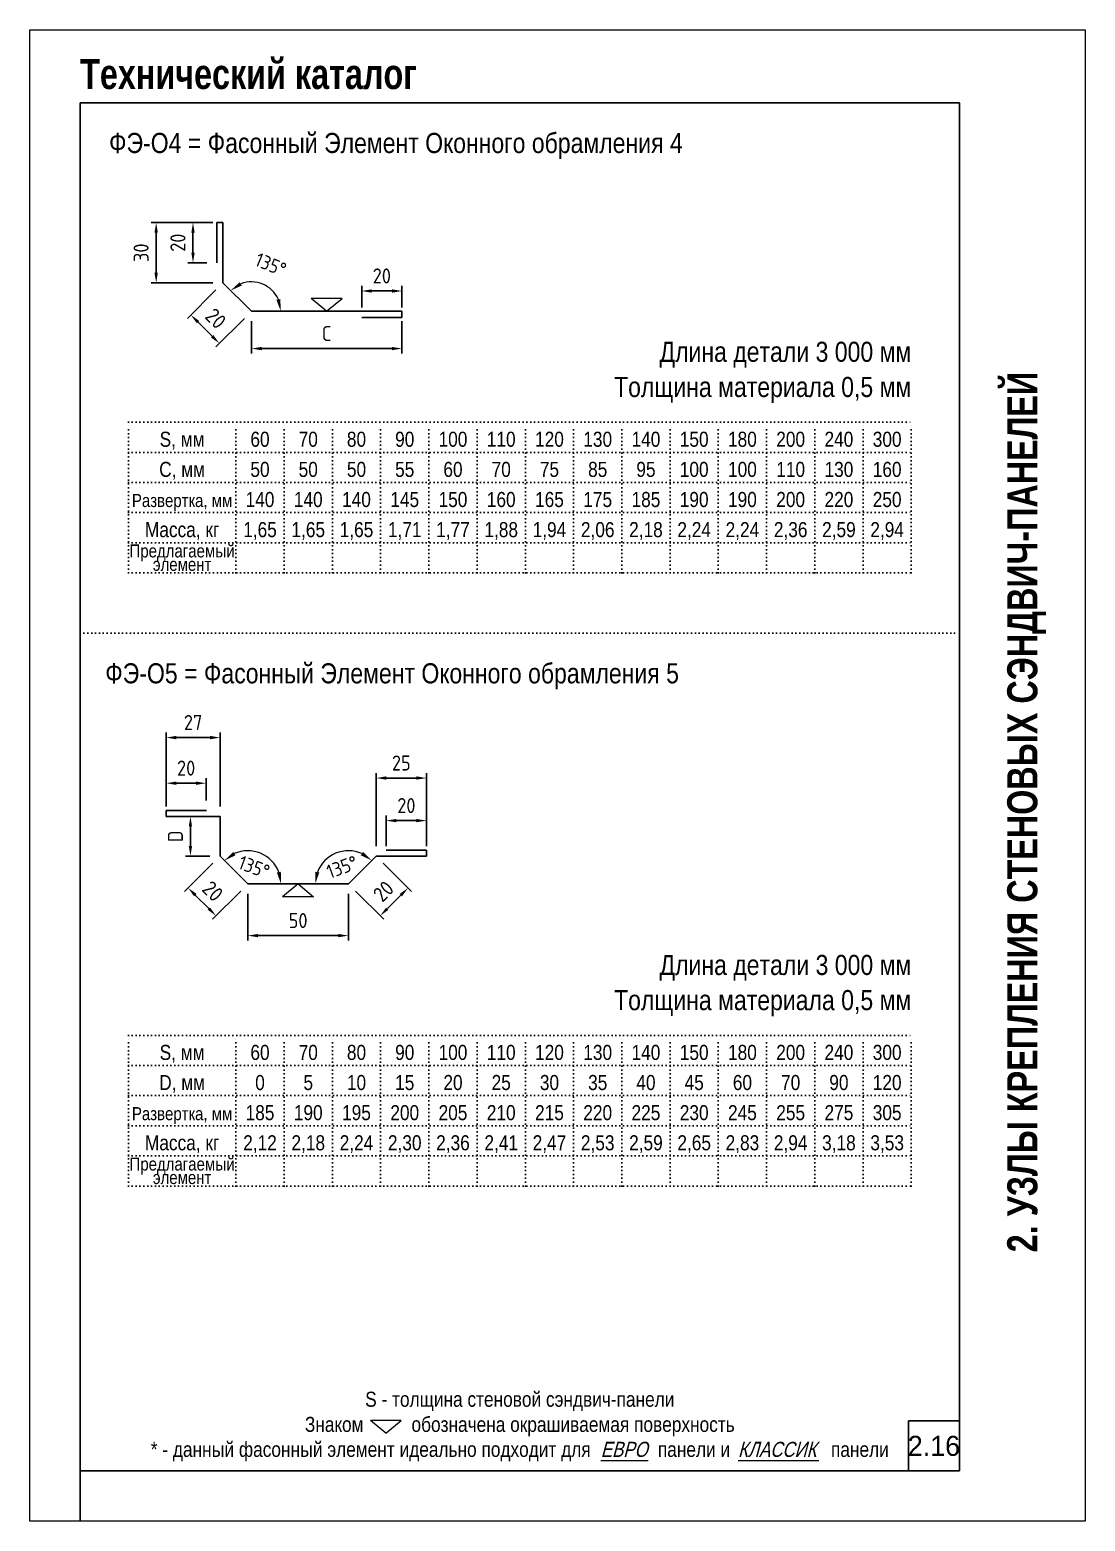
# Model space of a CAD drawing. Extents: x 5821 to 16321, y -13531 to 5774.
# Drawn here: x 11071 to 12121, y 2061 to 3546 of the extents above; entities that cross this region are included whole.
import ezdxf
from ezdxf.enums import TextEntityAlignment as Align

# ---------------------------------------------------------------- set-up
doc = ezdxf.new("R2010")
doc.units = 0
doc.header["$LTSCALE"] = 3
doc.linetypes.add('DOT2', pattern=[0.125, 0, -0.125])
doc.layers.get('0').update_dxf_attribs({"linetype": 'CONTINUOUS', "lineweight": 30})
doc.layers.get('DEFPOINTS').update_dxf_attribs({"linetype": 'CONTINUOUS'})
for name, color, linetype, lineweight in [('Logo', 1, 'CONTINUOUS', 9), ('new_fill', 8, 'CONTINUOUS', 13), ('RAZMER', 7, 'CONTINUOUS', 9), ('Нащельники', 1, 'CONTINUOUS', 30)]:
    doc.layers.add(name, color=color, linetype=linetype, lineweight=lineweight)
doc.layers.add('Punktir', color=7, linetype='CONTINUOUS')
doc.styles.add('LOGO', font='HATTEN.TTF')
doc.styles.add('ROMANS', font='romans.shx', dxfattribs={"width": 0.85})
doc.styles.add('style1', font='ARIALN.TTF')
doc.styles.add('style2', font='impact.TTF')
doc.styles.add('курсив', font='ARIAL.TTF', dxfattribs={"width": 0.8, "oblique": 15})
doc.dimstyles.new('2.5', dxfattribs={"dimscale": 5, "dimtxt": 3, "dimasz": 2, "dimexe": 1, "dimexo": 2, "dimgap": 0, "dimtad": 0, "dimdec": 0, "dimlfac": 0.5, "dimzin": 9, "dimdsep": 46, "dimtxsty": 'ROMANS', "dimcen": -3, "dimdle": 1, "dimclrd": 256, "dimclre": 256, "dimclrt": 256, "dimadec": 0, "dimazin": 0, "dimtfac": 1, "dimtdec": 0, "dimtofl": 0, "dimtmove": 2, "dimatfit": 3, "dimfxl": 0, "dimtvp": 1, "dimtolj": 1, "dimtzin": 9, "dimarcsym": 0})
doc.dimstyles.get("Standard").update_dxf_attribs({"dimscale": 0, "dimtxt": 3, "dimasz": 3, "dimexe": 2.5, "dimexo": 2.5, "dimgap": 1.5, "dimtad": 0, "dimdec": 0, "dimzin": 9, "dimdsep": 46, "dimtxsty": 'ROMANS', "dimcen": -3, "dimdle": 1.25, "dimadec": 0, "dimazin": 0, "dimtfac": 0.75, "dimtdec": 0, "dimtofl": 0, "dimtmove": 2, "dimatfit": 3, "dimfxl": 0, "dimtvp": 1.5, "dimtolj": 1, "dimtzin": 0, "dimarcsym": 0})

# ---------------------------------------------------------------- blocks, each defined once
blk = doc.blocks.new('*D420')
at = {"layer": 'DEFPOINTS', "color": 0, "transparency": 16777216}
for p in [(11260.3, 2723.5), (11288, 2695.8), (11256.3, 2664.1)]:
    blk.add_point(p, dxfattribs=at)
at = {"layer": 'RAZMER', "lineweight": -2, "transparency": 16777216}
for p, q in [((11253.2, 2716.4), (11225.1, 2688.2)), ((11280.9, 2688.7), (11252.8, 2660.6)), ((11235.7, 2684.7), (11249.3, 2671.2))]:
    blk.add_line(p, q, dxfattribs=at)
at = {"layer": 'RAZMER', "transparency": 16777216}
for points in [[(11236.9, 2685.9), (11234.5, 2683.5), (11228.6, 2691.8)], [(11250.4, 2672.3), (11248.1, 2670), (11256.3, 2664.1)]]:
    blk.add_solid(points, dxfattribs=at)
at = {"layer": 'RAZMER', "transparency": 16777216, "insert": (11253.1, 2688.5), "char_height": 15, "attachment_point": 5, "rotation": 315, "style": 'ROMANS'}
blk.add_mtext('\\A1;20', dxfattribs=at)
blk = doc.blocks.new('*D421')
at = {"layer": 'DEFPOINTS', "color": 0, "transparency": 16777216}
for p in [(11260.3, 2763), (11230.9, 2723.5), (11260.3, 2723.5)]:
    blk.add_point(p, dxfattribs=at)
at = {"layer": 'RAZMER', "lineweight": -2, "transparency": 16777216}
for p, q in [((11250.3, 2763), (11225.9, 2763)), ((11230.9, 2753), (11230.9, 2733.5)), ((11250.3, 2723.5), (11225.9, 2723.5))]:
    blk.add_line(p, q, dxfattribs=at)
at = {"layer": 'RAZMER', "transparency": 16777216}
for points in [[(11229.2, 2753), (11232.5, 2753), (11230.9, 2763)], [(11229.2, 2733.5), (11232.5, 2733.5), (11230.9, 2723.5)]]:
    blk.add_solid(points, dxfattribs=at)
at = {"layer": 'RAZMER', "transparency": 16777216, "insert": (11215.9, 2743.2), "char_height": 15, "attachment_point": 5, "rotation": 90, "style": 'ROMANS'}
blk.add_mtext('\\A1;D', dxfattribs=at)
blk = doc.blocks.new('*D422')
at = {"layer": 'DEFPOINTS', "color": 0, "transparency": 16777216}
for p in [(11288, 2695.8), (11388, 2695.8), (11388, 2644.3)]:
    blk.add_point(p, dxfattribs=at)
at = {"layer": 'RAZMER', "lineweight": -2, "transparency": 16777216}
for p, q in [((11288, 2685.8), (11288, 2639.3)), ((11388, 2685.8), (11388, 2639.3)), ((11298, 2644.3), (11378, 2644.3))]:
    blk.add_line(p, q, dxfattribs=at)
at = {"layer": 'RAZMER', "transparency": 16777216}
for points in [[(11298, 2646), (11298, 2642.7), (11288, 2644.3)], [(11378, 2646), (11378, 2642.7), (11388, 2644.3)]]:
    blk.add_solid(points, dxfattribs=at)
at = {"layer": 'RAZMER', "transparency": 16777216, "insert": (11338, 2659.3), "char_height": 15, "attachment_point": 5, "style": 'ROMANS'}
blk.add_mtext('\\A1;50', dxfattribs=at)
blk = doc.blocks.new('*D423')
at = {"layer": 'DEFPOINTS', "color": 0, "transparency": 16777216}
for p in [(11465.7, 2758.8), (11425.7, 2723.5), (11465.7, 2723.5)]:
    blk.add_point(p, dxfattribs=at)
at = {"layer": 'RAZMER', "lineweight": -2, "transparency": 16777216}
for p, q in [((11425.7, 2733.5), (11425.7, 2763.8)), ((11465.7, 2733.5), (11465.7, 2763.8)), ((11435.7, 2758.8), (11455.7, 2758.8))]:
    blk.add_line(p, q, dxfattribs=at)
at = {"layer": 'RAZMER', "transparency": 16777216}
for points in [[(11435.7, 2760.5), (11435.7, 2757.2), (11425.7, 2758.8)], [(11455.7, 2760.5), (11455.7, 2757.2), (11465.7, 2758.8)]]:
    blk.add_solid(points, dxfattribs=at)
at = {"layer": 'RAZMER', "transparency": 16777216, "insert": (11445.7, 2773.8), "char_height": 15, "attachment_point": 5, "style": 'ROMANS'}
blk.add_mtext('\\A1;20', dxfattribs=at)
blk = doc.blocks.new('*D424')
at = {"layer": 'DEFPOINTS', "color": 0, "transparency": 16777216}
for p in [(11206.8, 2796.1), (11206.8, 2769), (11246.4, 2769)]:
    blk.add_point(p, dxfattribs=at)
at = {"layer": 'RAZMER', "lineweight": -2, "transparency": 16777216}
for p, q in [((11206.8, 2779), (11206.8, 2801.1)), ((11236.4, 2796.1), (11216.8, 2796.1)), ((11246.4, 2779), (11246.4, 2801.1))]:
    blk.add_line(p, q, dxfattribs=at)
at = {"layer": 'RAZMER', "transparency": 16777216}
for points in [[(11216.8, 2797.7), (11216.8, 2794.4), (11206.8, 2796.1)], [(11236.4, 2797.7), (11236.4, 2794.4), (11246.4, 2796.1)]]:
    blk.add_solid(points, dxfattribs=at)
at = {"layer": 'RAZMER', "transparency": 16777216, "insert": (11226.6, 2811.1), "char_height": 15, "attachment_point": 5, "style": 'ROMANS'}
blk.add_mtext('\\A1;20', dxfattribs=at)
blk = doc.blocks.new('*D425')
at = {"layer": 'DEFPOINTS', "color": 0, "transparency": 16777216}
for p in [(11260.3, 2841.5), (11206.8, 2763), (11260.3, 2763)]:
    blk.add_point(p, dxfattribs=at)
at = {"layer": 'RAZMER', "lineweight": -2, "transparency": 16777216}
for p, q in [((11206.8, 2773), (11206.8, 2846.5)), ((11216.8, 2841.5), (11250.3, 2841.5)), ((11260.3, 2773), (11260.3, 2846.5))]:
    blk.add_line(p, q, dxfattribs=at)
at = {"layer": 'RAZMER', "transparency": 16777216}
for points in [[(11216.8, 2843.2), (11216.8, 2839.8), (11206.8, 2841.5)], [(11250.3, 2843.2), (11250.3, 2839.8), (11260.3, 2841.5)]]:
    blk.add_solid(points, dxfattribs=at)
at = {"layer": 'RAZMER', "transparency": 16777216, "insert": (11233.5, 2856.5), "char_height": 15, "attachment_point": 5, "style": 'ROMANS'}
blk.add_mtext('\\A1;27', dxfattribs=at)
blk = doc.blocks.new('*D426')
at = {"layer": 'DEFPOINTS', "color": 0, "transparency": 16777216}
for p in [(11263.3, 3354.3), (11196.8, 3294.3), (11263.3, 3294.3)]:
    blk.add_point(p, dxfattribs=at)
at = {"layer": 'RAZMER', "lineweight": -2, "transparency": 16777216}
for p, q in [((11253.3, 3354.3), (11191.8, 3354.3)), ((11196.8, 3344.3), (11196.8, 3304.3)), ((11253.3, 3294.3), (11191.8, 3294.3))]:
    blk.add_line(p, q, dxfattribs=at)
at = {"layer": 'RAZMER', "transparency": 16777216}
for points in [[(11195.1, 3344.3), (11198.4, 3344.3), (11196.8, 3354.3)], [(11195.1, 3304.3), (11198.4, 3304.3), (11196.8, 3294.3)]]:
    blk.add_solid(points, dxfattribs=at)
at = {"layer": 'RAZMER', "transparency": 16777216, "insert": (11181.8, 3324.3), "char_height": 15, "attachment_point": 5, "rotation": 90, "style": 'ROMANS'}
blk.add_mtext('\\A1;30', dxfattribs=at)
blk = doc.blocks.new('*D427')
at = {"layer": 'DEFPOINTS', "color": 0, "transparency": 16777216}
for p in [(11257.3, 3354.3), (11233.4, 3314.3), (11257.3, 3314.3)]:
    blk.add_point(p, dxfattribs=at)
at = {"layer": 'RAZMER', "lineweight": -2, "transparency": 16777216}
for p, q in [((11247.3, 3354.3), (11228.4, 3354.3)), ((11233.4, 3344.3), (11233.4, 3324.3)), ((11247.3, 3314.3), (11228.4, 3314.3))]:
    blk.add_line(p, q, dxfattribs=at)
at = {"layer": 'RAZMER', "transparency": 16777216}
for points in [[(11231.8, 3344.3), (11235.1, 3344.3), (11233.4, 3354.3)], [(11231.8, 3324.3), (11235.1, 3324.3), (11233.4, 3314.3)]]:
    blk.add_solid(points, dxfattribs=at)
at = {"layer": 'RAZMER', "transparency": 16777216, "insert": (11218.4, 3334.3), "char_height": 15, "attachment_point": 5, "rotation": 90, "style": 'ROMANS'}
blk.add_mtext('\\A1;20', dxfattribs=at)
blk = doc.blocks.new('*D428')
at = {"layer": 'DEFPOINTS', "color": 0, "transparency": 16777216}
for p in [(11263.3, 3294.3), (11312.2, 3286.7), (11291.6, 3266), (11291.6, 3266), (11401.3, 3266)]:
    blk.add_point(p, dxfattribs=at)
at = {"layer": 'RAZMER', "color": 0, "lineweight": 0, "transparency": 16777216}
blk.add_arc((11291.6, 3266), 29.3, 23.6649, 111.3351, dxfattribs=at)
at = {"layer": 'RAZMER', "color": 0, "transparency": 16777216}
for points in [[(11282, 3291.6), (11279.8, 3294.9), (11270.9, 3286.7)], [(11320.3, 3278.2), (11316.4, 3277.4), (11320.8, 3266)]]:
    blk.add_solid(points, dxfattribs=at)
at = {"layer": 'RAZMER', "color": 0, "transparency": 16777216, "insert": (11310.8, 3312.5), "char_height": 14, "attachment_point": 5, "rotation": 337.5, "style": 'ROMANS'}
blk.add_mtext('\\A1;135°', dxfattribs=at)
blk = doc.blocks.new('*D429')
at = {"layer": 'DEFPOINTS', "color": 0, "transparency": 16777216}
for p in [(11263.3, 3294.3), (11291.6, 3266), (11259.6, 3234.1)]:
    blk.add_point(p, dxfattribs=at)
at = {"layer": 'RAZMER', "lineweight": -2, "transparency": 16777216}
for p, q in [((11256.2, 3287.2), (11227.8, 3258.8)), ((11238.4, 3255.3), (11252.5, 3241.1)), ((11284.5, 3258.9), (11256.1, 3230.5))]:
    blk.add_line(p, q, dxfattribs=at)
at = {"layer": 'RAZMER', "transparency": 16777216}
for points in [[(11239.6, 3256.4), (11237.2, 3254.1), (11231.3, 3262.3)], [(11253.7, 3242.3), (11251.3, 3239.9), (11259.6, 3234.1)]]:
    blk.add_solid(points, dxfattribs=at)
at = {"layer": 'RAZMER', "transparency": 16777216, "insert": (11256.1, 3258.8), "char_height": 15, "attachment_point": 5, "rotation": 315, "style": 'ROMANS'}
blk.add_mtext('\\A1;20', dxfattribs=at)
blk = doc.blocks.new('*D430')
at = {"layer": 'DEFPOINTS', "color": 0, "transparency": 16777216}
for p in [(11441.3, 3286.2), (11401.3, 3259.8), (11441.3, 3259.8)]:
    blk.add_point(p, dxfattribs=at)
at = {"layer": 'RAZMER', "lineweight": -2, "transparency": 16777216}
for p, q in [((11401.3, 3269.8), (11401.3, 3291.2)), ((11411.3, 3286.2), (11431.3, 3286.2)), ((11441.3, 3269.8), (11441.3, 3291.2))]:
    blk.add_line(p, q, dxfattribs=at)
at = {"layer": 'RAZMER', "transparency": 16777216}
for points in [[(11411.3, 3287.9), (11411.3, 3284.5), (11401.3, 3286.2)], [(11431.3, 3287.9), (11431.3, 3284.5), (11441.3, 3286.2)]]:
    blk.add_solid(points, dxfattribs=at)
at = {"layer": 'RAZMER', "transparency": 16777216, "insert": (11421.3, 3301.2), "char_height": 15, "attachment_point": 5, "style": 'ROMANS'}
blk.add_mtext('\\A1;20', dxfattribs=at)
blk = doc.blocks.new('*D431')
at = {"layer": 'DEFPOINTS', "color": 0, "transparency": 16777216}
for p in [(11291.6, 3266), (11441.3, 3266), (11441.3, 3228.9)]:
    blk.add_point(p, dxfattribs=at)
at = {"layer": 'RAZMER', "lineweight": -2, "transparency": 16777216}
for p, q in [((11291.6, 3256), (11291.6, 3223.9)), ((11441.3, 3256), (11441.3, 3223.9)), ((11301.6, 3228.9), (11431.3, 3228.9))]:
    blk.add_line(p, q, dxfattribs=at)
at = {"layer": 'RAZMER', "transparency": 16777216}
for points in [[(11301.6, 3230.5), (11301.6, 3227.2), (11291.6, 3228.9)], [(11431.3, 3230.5), (11431.3, 3227.2), (11441.3, 3228.9)]]:
    blk.add_solid(points, dxfattribs=at)
at = {"layer": 'RAZMER', "transparency": 16777216, "insert": (11366.4, 3243.9), "char_height": 15, "attachment_point": 5, "style": 'ROMANS'}
blk.add_mtext('\\A1;C', dxfattribs=at)
blk = doc.blocks.new('*D432')
at = {"layer": 'DEFPOINTS', "color": 0, "transparency": 16777216}
for p in [(11264.6, 2719.2), (11311.4, 2719.1), (11288, 2695.8), (11288, 2695.8), (11309.6, 2695.8)]:
    blk.add_point(p, dxfattribs=at)
at = {"layer": 'RAZMER', "color": 0, "lineweight": -2, "transparency": 16777216}
blk.add_line((11312.1, 2695.8), (11323.5, 2695.8), dxfattribs=at)
at = {"layer": 'RAZMER', "color": 0, "lineweight": 0, "transparency": 16777216}
blk.add_arc((11288, 2695.8), 33, 20.9376, 114.0624, dxfattribs=at)
at = {"layer": 'RAZMER', "color": 0, "transparency": 16777216}
for points in [[(11275.7, 2724.3), (11273.4, 2727.6), (11264.7, 2719.1)], [(11320.8, 2707.9), (11316.9, 2707.2), (11321, 2695.8)]]:
    blk.add_solid(points, dxfattribs=at)
at = {"layer": 'RAZMER', "color": 0, "transparency": 16777216, "insert": (11294.2, 2712.6), "char_height": 14, "attachment_point": 5, "rotation": 339.7148, "style": 'ROMANS'}
blk.add_mtext('\\A1;135°', dxfattribs=at)
blk = doc.blocks.new('*D433')
at = {"layer": 'DEFPOINTS', "color": 0, "transparency": 16777216}
for p in [(11364.7, 2719.1), (11411.5, 2719.2), (11366.4, 2695.8), (11388, 2695.8), (11388, 2695.8)]:
    blk.add_point(p, dxfattribs=at)
at = {"layer": 'RAZMER', "color": 0, "lineweight": -2, "transparency": 16777216}
blk.add_line((11363.9, 2695.8), (11352.5, 2695.8), dxfattribs=at)
at = {"layer": 'RAZMER', "color": 0, "lineweight": 0, "transparency": 16777216}
blk.add_arc((11388, 2695.8), 33, 65.9376, 159.0624, dxfattribs=at)
at = {"layer": 'RAZMER', "color": 0, "transparency": 16777216}
for points in [[(11402.6, 2727.6), (11400.3, 2724.3), (11411.4, 2719.1)], [(11359.1, 2707.2), (11355.2, 2707.9), (11355, 2695.8)]]:
    blk.add_solid(points, dxfattribs=at)
at = {"layer": 'RAZMER', "color": 0, "transparency": 16777216, "insert": (11381.8, 2712.6), "char_height": 14, "attachment_point": 5, "rotation": 20.2852, "style": 'ROMANS'}
blk.add_mtext('\\A1;135°', dxfattribs=at)
blk = doc.blocks.new('*D434')
at = {"layer": 'DEFPOINTS', "color": 0, "transparency": 16777216}
for p in [(11415.7, 2723.5), (11388, 2695.8), (11419.7, 2664.1)]:
    blk.add_point(p, dxfattribs=at)
at = {"layer": 'RAZMER', "lineweight": -2, "transparency": 16777216}
for p, q in [((11422.8, 2716.4), (11450.9, 2688.2)), ((11395.1, 2688.7), (11423.2, 2660.6)), ((11440.3, 2684.7), (11426.8, 2671.2))]:
    blk.add_line(p, q, dxfattribs=at)
at = {"layer": 'RAZMER', "transparency": 16777216}
for points in [[(11439.1, 2685.9), (11441.5, 2683.5), (11447.4, 2691.8)], [(11425.6, 2672.3), (11427.9, 2670), (11419.7, 2664.1)]]:
    blk.add_solid(points, dxfattribs=at)
at = {"layer": 'RAZMER', "transparency": 16777216, "insert": (11422.9, 2688.5), "char_height": 15, "attachment_point": 5, "rotation": 45, "style": 'ROMANS'}
blk.add_mtext('\\A1;20', dxfattribs=at)
blk = doc.blocks.new('*D435')
at = {"layer": 'DEFPOINTS', "color": 0, "transparency": 16777216}
for p in [(11465.7, 2801.2), (11415.7, 2723.5), (11465.7, 2723.5)]:
    blk.add_point(p, dxfattribs=at)
at = {"layer": 'RAZMER', "lineweight": -2, "transparency": 16777216}
for p, q in [((11415.7, 2733.5), (11415.7, 2806.2)), ((11425.7, 2801.2), (11455.7, 2801.2)), ((11465.7, 2733.5), (11465.7, 2806.2))]:
    blk.add_line(p, q, dxfattribs=at)
at = {"layer": 'RAZMER', "transparency": 16777216}
for points in [[(11425.7, 2802.9), (11425.7, 2799.6), (11415.7, 2801.2)], [(11455.7, 2802.9), (11455.7, 2799.6), (11465.7, 2801.2)]]:
    blk.add_solid(points, dxfattribs=at)
at = {"layer": 'RAZMER', "transparency": 16777216, "insert": (11440.7, 2816.2), "char_height": 15, "attachment_point": 5, "style": 'ROMANS'}
blk.add_mtext('\\A1;25', dxfattribs=at)

msp = doc.modelspace()

# ---------------------------------------------------------------- linework, layer by layer
at = {"color": 1}
for p, q in [((11996.09, 3473.41), (11121.09, 3473.41)), ((11121.09, 3473.41), (11121.09, 2061.26)), ((11996.09, 3473.41), (11996.09, 2111.26)), ((11945.18, 2161.26), (11996.09, 2161.26)), ((11945.18, 2161.26), (11945.18, 2111.26)), ((11996.09, 2111.26), (11121.09, 2111.26))]:
    msp.add_line(p, q, dxfattribs=at)
at = {"layer": 'Logo'}
for p, q in [((11639.07, 2121.69), (11686.31, 2121.69)), ((11775.69, 2121.69), (11856.14, 2121.69))]:
    msp.add_line(p, q, dxfattribs=at)
at = {"layer": 'new_fill'}
msp.add_line((11558.59, 2125.26), (11558.59, 2125.26), dxfattribs=at)
at = {"layer": 'Punktir', "linetype": 'DOT2', "ltscale": 10}
for p, q in [((11169.09, 3155.5), (11948.09, 3155.5)), ((11169.09, 3005.5), (11169.09, 3155.5)), ((11276.09, 3005.5), (11276.09, 3155.5)), ((11324.09, 3005.5), (11324.09, 3155.5)), ((11372.09, 3005.5), (11372.09, 3155.5)), ((11420.09, 3005.5), (11420.09, 3155.5)), ((11468.09, 3005.5), (11468.09, 3155.5)), ((11516.09, 3005.5), (11516.09, 3155.5)), ((11564.09, 3005.5), (11564.09, 3155.5)), ((11612.09, 3005.5), (11612.09, 3155.5)), ((11660.09, 3005.5), (11660.09, 3155.5)), ((11708.09, 3005.5), (11708.09, 3155.5)), ((11756.09, 3005.5), (11756.09, 3155.5)), ((11804.09, 3005.5), (11804.09, 3155.5)), ((11852.09, 3005.5), (11852.09, 3155.5)), ((11900.09, 3005.5), (11900.09, 3155.5)), ((11948.09, 3005.5), (11948.09, 3155.5)), ((11169.09, 3125.5), (11948.09, 3125.5)), ((11169.09, 3095.5), (11948.09, 3095.5)), ((11169.09, 3095.5), (11948.09, 3095.5)), ((11169.09, 3065.5), (11948.09, 3065.5)), ((11169.09, 3035.5), (11948.09, 3035.5)), ((11169.09, 3005.5), (11948.09, 3005.5)), ((11121.09, 2945.5), (11996.09, 2945.5)), ((11169.09, 2544.96), (11948.09, 2544.96)), ((11169.09, 2394.96), (11169.09, 2544.96)), ((11276.09, 2394.96), (11276.09, 2544.96)), ((11324.09, 2394.96), (11324.09, 2544.96)), ((11372.09, 2394.96), (11372.09, 2544.96)), ((11420.09, 2394.96), (11420.09, 2544.96)), ((11468.09, 2394.96), (11468.09, 2544.96)), ((11516.09, 2394.96), (11516.09, 2544.96)), ((11564.09, 2394.96), (11564.09, 2544.96)), ((11612.09, 2394.96), (11612.09, 2544.96)), ((11660.09, 2394.96), (11660.09, 2544.96)), ((11708.09, 2394.96), (11708.09, 2544.96)), ((11756.09, 2394.96), (11756.09, 2544.96)), ((11804.09, 2394.96), (11804.09, 2544.96)), ((11852.09, 2394.96), (11852.09, 2544.96)), ((11900.09, 2394.96), (11900.09, 2544.96)), ((11948.09, 2394.96), (11948.09, 2544.96)), ((11169.09, 2514.96), (11948.09, 2514.96)), ((11169.09, 2484.96), (11948.09, 2484.96)), ((11169.09, 2484.96), (11948.09, 2484.96)), ((11169.09, 2454.96), (11948.09, 2454.96)), ((11169.09, 2424.96), (11948.09, 2424.96)), ((11169.09, 2394.96), (11948.09, 2394.96))]:
    msp.add_line(p, q, dxfattribs=at)
at = {"layer": 'RAZMER'}
for p, q in [((12121.09, 3546.26), (12121.09, 2061.26)), ((12121.09, 3546.26), (12121.09, 2061.26)), ((12121.09, 3546.26), (12121.09, 2061.26)), ((12121.09, 3546.26), (12121.09, 2061.26)), ((12121.09, 3546.26), (12121.09, 2061.26)), ((12121.09, 3546.26), (12121.09, 2061.26)), ((12121.09, 3546.26), (12121.09, 2061.26)), ((12121.09, 3546.26), (12121.09, 2061.26)), ((12121.09, 3546.26), (12121.09, 2061.26)), ((12121.09, 3546.26), (12121.09, 2061.26)), ((12121.09, 3546.26), (12121.09, 2061.26)), ((12121.09, 3546.26), (12121.09, 2061.26)), ((12121.09, 3546.26), (12121.09, 2061.26)), ((12121.09, 3546.26), (12121.09, 2061.26)), ((12121.09, 3546.26), (12121.09, 2061.26)), ((12121.09, 3546.26), (12121.09, 2061.26)), ((12121.09, 3546.26), (12121.09, 2061.26)), ((12121.09, 3546.26), (12121.09, 2061.26)), ((12121.09, 3546.26), (12121.09, 2061.26)), ((12121.09, 3546.26), (12121.09, 2061.26)), ((12121.09, 3546.26), (12121.09, 2061.26)), ((12121.09, 3546.26), (12121.09, 2061.26)), ((12121.09, 3546.26), (12121.09, 2061.26)), ((12121.09, 3546.26), (12121.09, 2061.26)), ((12121.09, 3546.26), (12121.09, 2061.26)), ((12121.09, 3546.26), (12121.09, 2061.26)), ((12121.09, 3546.26), (12121.09, 2061.26)), ((12121.09, 3546.26), (12121.09, 2061.26)), ((12121.09, 3546.26), (12121.09, 2061.26)), ((12121.09, 3546.26), (12121.09, 2061.26)), ((12121.09, 3546.26), (12121.09, 2061.26)), ((12121.09, 3546.26), (12121.09, 2061.26)), ((12121.09, 3546.26), (12121.09, 2061.26)), ((12121.09, 3546.26), (12121.09, 2061.26)), ((12121.09, 3546.26), (12121.09, 2061.26)), ((12121.09, 3546.26), (12121.09, 2061.26)), ((12121.09, 3546.26), (12121.09, 2061.26)), ((12121.09, 3546.26), (12121.09, 2061.26)), ((12121.09, 3546.26), (12121.09, 2061.26)), ((12121.09, 3546.26), (12121.09, 2061.26)), ((12121.09, 3546.26), (12121.09, 2061.26)), ((12121.09, 3546.26), (12121.09, 2061.26)), ((11381.81, 3278.68), (11351.02, 3278.68)), ((11366.41, 3266.02), (11351.02, 3278.68)), ((11366.41, 3266.02), (11381.81, 3278.68)), ((11338, 2695.76), (11322.61, 2683.1)), ((11338, 2695.76), (11353.4, 2683.1)), ((11353.4, 2683.1), (11322.61, 2683.1)), ((11425.29, 2148.98), (11409.89, 2161.64)), ((11440.68, 2161.64), (11409.89, 2161.64)), ((11425.29, 2148.98), (11440.68, 2161.64))]:
    msp.add_line(p, q, dxfattribs=at)
msp.add_lwpolyline([(11071.09, 3546.26), (12121.09, 3546.26), (12121.09, 2061.26), (11071.09, 2061.26)], close=True, dxfattribs=at)
at = {"layer": 'Нащельники'}
for p, q in [((11257.27, 3314.3), (11257.27, 3354.3)), ((11257.27, 3354.3), (11263.27, 3354.3)), ((11263.27, 3294.3), (11263.27, 3354.3)), ((11263.27, 3294.3), (11291.55, 3266.02)), ((11441.27, 3266.02), (11291.55, 3266.02)), ((11401.27, 3259.78), (11441.27, 3259.78)), ((11441.27, 3266.02), (11441.27, 3259.78)), ((11246.76, 2769.01), (11206.76, 2769.01)), ((11206.76, 2769.01), (11206.76, 2763.01)), ((11206.76, 2763.01), (11260.31, 2763.01)), ((11260.31, 2763.01), (11260.31, 2723.45)), ((11288, 2695.76), (11260.31, 2723.45)), ((11388, 2695.76), (11415.7, 2723.45)), ((11415.7, 2723.45), (11465.7, 2723.45)), ((11425.7, 2729.45), (11465.7, 2729.45)), ((11465.7, 2729.45), (11465.7, 2723.45)), ((11288, 2695.76), (11388, 2695.76))]:
    msp.add_line(p, q, dxfattribs=at)

# ---------------------------------------------------------------- texts
at = {"style": 'style1'}
for s, p in [('ФЭ-O4 = Фасонный Элемент Оконного обрамления 4', (11149.85, 3423.59)), ('ФЭ-O5 = Фасонный Элемент Оконного обрамления 5', (11146.09, 2895.5))]:
    msp.add_text(s, height=20, dxfattribs=at).set_placement(p)
for s, p in [('Длина детали 3 000 мм', (11948.09, 3215.66)), ('Толщина материала 0,5 мм', (11948.09, 3180.64)), ('Длина детали 3 000 мм', (11948.09, 2605.12)), ('Толщина материала 0,5 мм', (11948.09, 2570.1))]:
    msp.add_text(s, height=20, dxfattribs=at).set_placement(p, align=Align.RIGHT)
for s, height, p in [('S, мм', 15, (11222.59, 3131.08)), ('60', 15, (11300.09, 3131.08)), ('70', 15, (11348.09, 3131.08)), ('80', 15, (11396.09, 3131.08)), ('90', 15, (11444.09, 3131.08)), ('100', 15, (11492.09, 3131.08)), ('110', 15, (11540.09, 3131.08)), ('120', 15, (11588.09, 3131.08)), ('130', 15, (11636.09, 3131.08)), ('140', 15, (11684.09, 3131.08)), ('150', 15, (11732.09, 3131.08)), ('180', 15, (11780.09, 3131.08)), ('200', 15, (11828.09, 3131.08)), ('240', 15, (11876.09, 3131.08)), ('300', 15, (11924.09, 3131.08)), ('C, мм', 15, (11222.59, 3101.08)), ('50', 15, (11300.09, 3101.08)), ('50', 15, (11348.09, 3101.08)), ('50', 15, (11396.09, 3101.08)), ('55', 15, (11444.09, 3101.08)), ('60', 15, (11492.09, 3101.08)), ('70', 15, (11540.09, 3101.08)), ('75', 15, (11588.09, 3101.08)), ('85', 15, (11636.09, 3101.08)), ('95', 15, (11684.09, 3101.08)), ('100', 15, (11732.09, 3101.08)), ('100', 15, (11780.09, 3101.08)), ('110', 15, (11828.09, 3101.08)), ('130', 15, (11876.09, 3101.08)), ('160', 15, (11924.09, 3101.08)), ('Развертка, мм', 13, (11222.59, 3071.08)), ('140', 15, (11300.09, 3071.08)), ('140', 15, (11348.09, 3071.08)), ('140', 15, (11396.09, 3071.08)), ('145', 15, (11444.09, 3071.08)), ('150', 15, (11492.09, 3071.08)), ('160', 15, (11540.09, 3071.08)), ('165', 15, (11588.09, 3071.08)), ('175', 15, (11636.09, 3071.08)), ('185', 15, (11684.09, 3071.08)), ('190', 15, (11732.09, 3071.08)), ('190', 15, (11780.09, 3071.08)), ('200', 15, (11828.09, 3071.08)), ('220', 15, (11876.09, 3071.08)), ('250', 15, (11924.09, 3071.08)), ('Масса, кг', 15, (11222.59, 3041.08)), ('1,65', 15, (11300.09, 3041.08)), ('1,65', 15, (11348.09, 3041.08)), ('1,65', 15, (11396.09, 3041.08)), ('1,71', 15, (11444.09, 3041.08)), ('1,77', 15, (11492.09, 3041.08)), ('1,88', 15, (11540.09, 3041.08)), ('1,94', 15, (11588.09, 3041.08)), ('2,06', 15, (11636.09, 3041.08)), ('2,18', 15, (11684.09, 3041.08)), ('2,24', 15, (11732.09, 3041.08)), ('2,24', 15, (11780.09, 3041.08)), ('2,36', 15, (11828.09, 3041.08)), ('2,59', 15, (11876.09, 3041.08)), ('2,94', 15, (11924.09, 3041.08)), ('Предлагаемый', 13, (11222.59, 3020.91)), ('элемент', 13, (11222.59, 3007.5)), ('S, мм', 15, (11222.59, 2520.53)), ('60', 15, (11300.09, 2520.53)), ('70', 15, (11348.09, 2520.53)), ('80', 15, (11396.09, 2520.53)), ('90', 15, (11444.09, 2520.53)), ('100', 15, (11492.09, 2520.53)), ('110', 15, (11540.09, 2520.53)), ('120', 15, (11588.09, 2520.53)), ('130', 15, (11636.09, 2520.53)), ('140', 15, (11684.09, 2520.53)), ('150', 15, (11732.09, 2520.53)), ('180', 15, (11780.09, 2520.53)), ('200', 15, (11828.09, 2520.53)), ('240', 15, (11876.09, 2520.53)), ('300', 15, (11924.09, 2520.53)), ('D, мм', 15, (11222.59, 2490.53)), ('0', 15, (11300.09, 2490.53)), ('5', 15, (11348.09, 2490.53)), ('10', 15, (11396.09, 2490.53)), ('15', 15, (11444.09, 2490.53)), ('20', 15, (11492.09, 2490.53)), ('25', 15, (11540.09, 2490.53)), ('30', 15, (11588.09, 2490.53)), ('35', 15, (11636.09, 2490.53)), ('40', 15, (11684.09, 2490.53)), ('45', 15, (11732.09, 2490.53)), ('60', 15, (11780.09, 2490.53)), ('70', 15, (11828.09, 2490.53)), ('90', 15, (11876.09, 2490.53)), ('120', 15, (11924.09, 2490.53)), ('Развертка, мм', 13, (11222.59, 2460.53)), ('185', 15, (11300.09, 2460.53)), ('190', 15, (11348.09, 2460.53)), ('195', 15, (11396.09, 2460.53)), ('200', 15, (11444.09, 2460.53)), ('205', 15, (11492.09, 2460.53)), ('210', 15, (11540.09, 2460.53)), ('215', 15, (11588.09, 2460.53)), ('220', 15, (11636.09, 2460.53)), ('225', 15, (11684.09, 2460.53)), ('230', 15, (11732.09, 2460.53)), ('245', 15, (11780.09, 2460.53)), ('255', 15, (11828.09, 2460.53)), ('275', 15, (11876.09, 2460.53)), ('305', 15, (11924.09, 2460.53)), ('Масса, кг', 15, (11222.59, 2430.53)), ('2,12', 15, (11300.09, 2430.53)), ('2,18', 15, (11348.09, 2430.53)), ('2,24', 15, (11396.09, 2430.53)), ('2,30', 15, (11444.09, 2430.53)), ('2,36', 15, (11492.09, 2430.53)), ('2,41', 15, (11540.09, 2430.53)), ('2,47', 15, (11588.09, 2430.53)), ('2,53', 15, (11636.09, 2430.53)), ('2,59', 15, (11684.09, 2430.53)), ('2,65', 15, (11732.09, 2430.53)), ('2,83', 15, (11780.09, 2430.53)), ('2,94', 15, (11828.09, 2430.53)), ('3,18', 15, (11876.09, 2430.53)), ('3,53', 15, (11924.09, 2430.53)), ('Предлагаемый', 13, (11222.59, 2410.37)), ('элемент', 13, (11222.59, 2396.96)), ('S - толщина стеновой сэндвич-панели', 15, (11558.59, 2175.17)), ('Знаком          обозначена окрашиваемая поверхность', 15, (11558.59, 2150.17)), ('* - данный фасонный элемент идеально подходит для              панели и                     панели', 15, (11558.59, 2125.26))]:
    msp.add_text(s, height=height, dxfattribs=at).set_placement(p, align=Align.CENTER)
at = {"color": 1, "style": 'курсив', "oblique": 15, "width": 0.8}
for s, p in [('ЕВРО', (11662.41, 2125.26)), ('КЛАССИК', (11814.7, 2125.26))]:
    msp.add_text(s, height=15, dxfattribs=at).set_placement(p, align=Align.CENTER)
at = {"layer": 'new_fill', "style": 'style2'}
msp.add_text('Технический каталог', height=30, dxfattribs=at).set_placement((11121.1, 3487.31))
msp.add_text('2. УЗЛЫ КРЕПЛЕНИЯ СТЕНОВЫХ СЭНДВИЧ-ПАНЕЛЕЙ', height=30, rotation=90, dxfattribs=at).set_placement((12058.59, 2767.33), align=Align.MIDDLE_CENTER)
at = {"layer": 'new_fill', "style": 'LOGO'}
msp.add_text('2.16', height=20, dxfattribs=at).set_placement((11970.64, 2136.26), align=Align.MIDDLE_CENTER)

# ---------------------------------------------------------------- dimensions: what is measured, and where the dimension line sits
at = {"layer": 'RAZMER'}
for base, p1, p2, picture, middle in [((11196.78, 3294.3), (11263.27, 3354.3), (11263.27, 3294.3), '*D426', (11181.78, 3324.3)), ((11233.42, 3314.3), (11257.27, 3354.3), (11257.27, 3314.3), '*D427', (11218.42, 3334.3))]:
    dim = msp.add_linear_dim(base=base, p1=p1, p2=p2, angle=90, dimstyle='2.5', dxfattribs=at)
    dim.commit()
    dim.dimension.update_dxf_attribs({"geometry": picture, "text_midpoint": middle})
dim = msp.add_angular_dim_2l(base=(11312.24, 3286.71), line1=((11263.27, 3294.3), (11291.55, 3266.02)), line2=((11401.27, 3266.02), (11291.55, 3266.02)), dimstyle='Standard', override={"dimscale": 1, "dimtxt": 14, "dimasz": 12, "dimlwd": 0}, dxfattribs=at)
dim.commit()
dim.dimension.update_dxf_attribs({"geometry": '*D428', "text_midpoint": (11310.79, 3312.45)})
for base, p1, p2, picture, middle in [((11441.27, 3286.21), (11401.27, 3259.78), (11441.27, 3259.78), '*D430', (11421.27, 3301.21)), ((11260.31, 2841.5), (11206.76, 2763.01), (11260.31, 2763.01), '*D425', (11233.54, 2856.5)), ((11465.7, 2801.24), (11415.7, 2723.45), (11465.7, 2723.45), '*D435', (11440.7, 2816.24)), ((11206.76, 2796.08), (11246.36, 2769.01), (11206.76, 2769.01), '*D424', (11226.56, 2811.08)), ((11465.7, 2758.82), (11425.7, 2723.45), (11465.7, 2723.45), '*D423', (11445.7, 2773.82)), ((11388, 2644.34), (11288, 2695.76), (11388, 2695.76), '*D422', (11338, 2659.34))]:
    dim = msp.add_linear_dim(base=base, p1=p1, p2=p2, dimstyle='2.5', dxfattribs=at)
    dim.commit()
    dim.dimension.update_dxf_attribs({"geometry": picture, "text_midpoint": middle})
for p1, p2, distance, picture, middle in [((11263.27, 3294.3), (11291.55, 3266.02), -45.21, '*D429', (11256.05, 3258.8)), ((11260.31, 2723.45), (11288, 2695.76), -44.8, '*D420', (11253.09, 2688.54)), ((11415.7, 2723.45), (11388, 2695.76), 44.8, '*D434', (11422.92, 2688.54))]:
    dim = msp.add_aligned_dim(p1=p1, p2=p2, distance=distance, dimstyle='2.5', dxfattribs=at)
    dim.commit()
    dim.dimension.update_dxf_attribs({"geometry": picture, "text_midpoint": middle})
dim = msp.add_linear_dim(base=(11441.27, 3228.88), p1=(11291.55, 3266.02), p2=(11441.27, 3266.02), text='C', dimstyle='2.5', dxfattribs=at)
dim.commit()
dim.dimension.update_dxf_attribs({"geometry": '*D431', "text_midpoint": (11366.41, 3243.88)})
dim = msp.add_linear_dim(base=(11230.88, 2723.45), p1=(11260.31, 2763.01), p2=(11260.31, 2723.45), angle=90, text='D', dimstyle='2.5', dxfattribs=at)
dim.commit()
dim.dimension.update_dxf_attribs({"geometry": '*D421', "text_midpoint": (11215.88, 2743.23)})
for base, line1, line2, picture, middle in [((11311.35, 2719.11), ((11309.61, 2695.76), (11288, 2695.76)), ((11288, 2695.76), (11264.55, 2719.21)), '*D432', (11294.24, 2712.63)), ((11364.65, 2719.11), ((11366.4, 2695.76), (11388, 2695.76)), ((11388, 2695.76), (11411.45, 2719.21)), '*D433', (11381.77, 2712.63))]:
    dim = msp.add_angular_dim_2l(base=base, line1=line1, line2=line2, dimstyle='Standard', override={"dimscale": 1, "dimtxt": 14, "dimasz": 12, "dimlwd": 0}, dxfattribs=at)
    dim.commit()
    dim.dimension.update_dxf_attribs({"geometry": picture, "text_midpoint": middle, "dimtype": 162})

doc.saveas('drawing.dxf')
